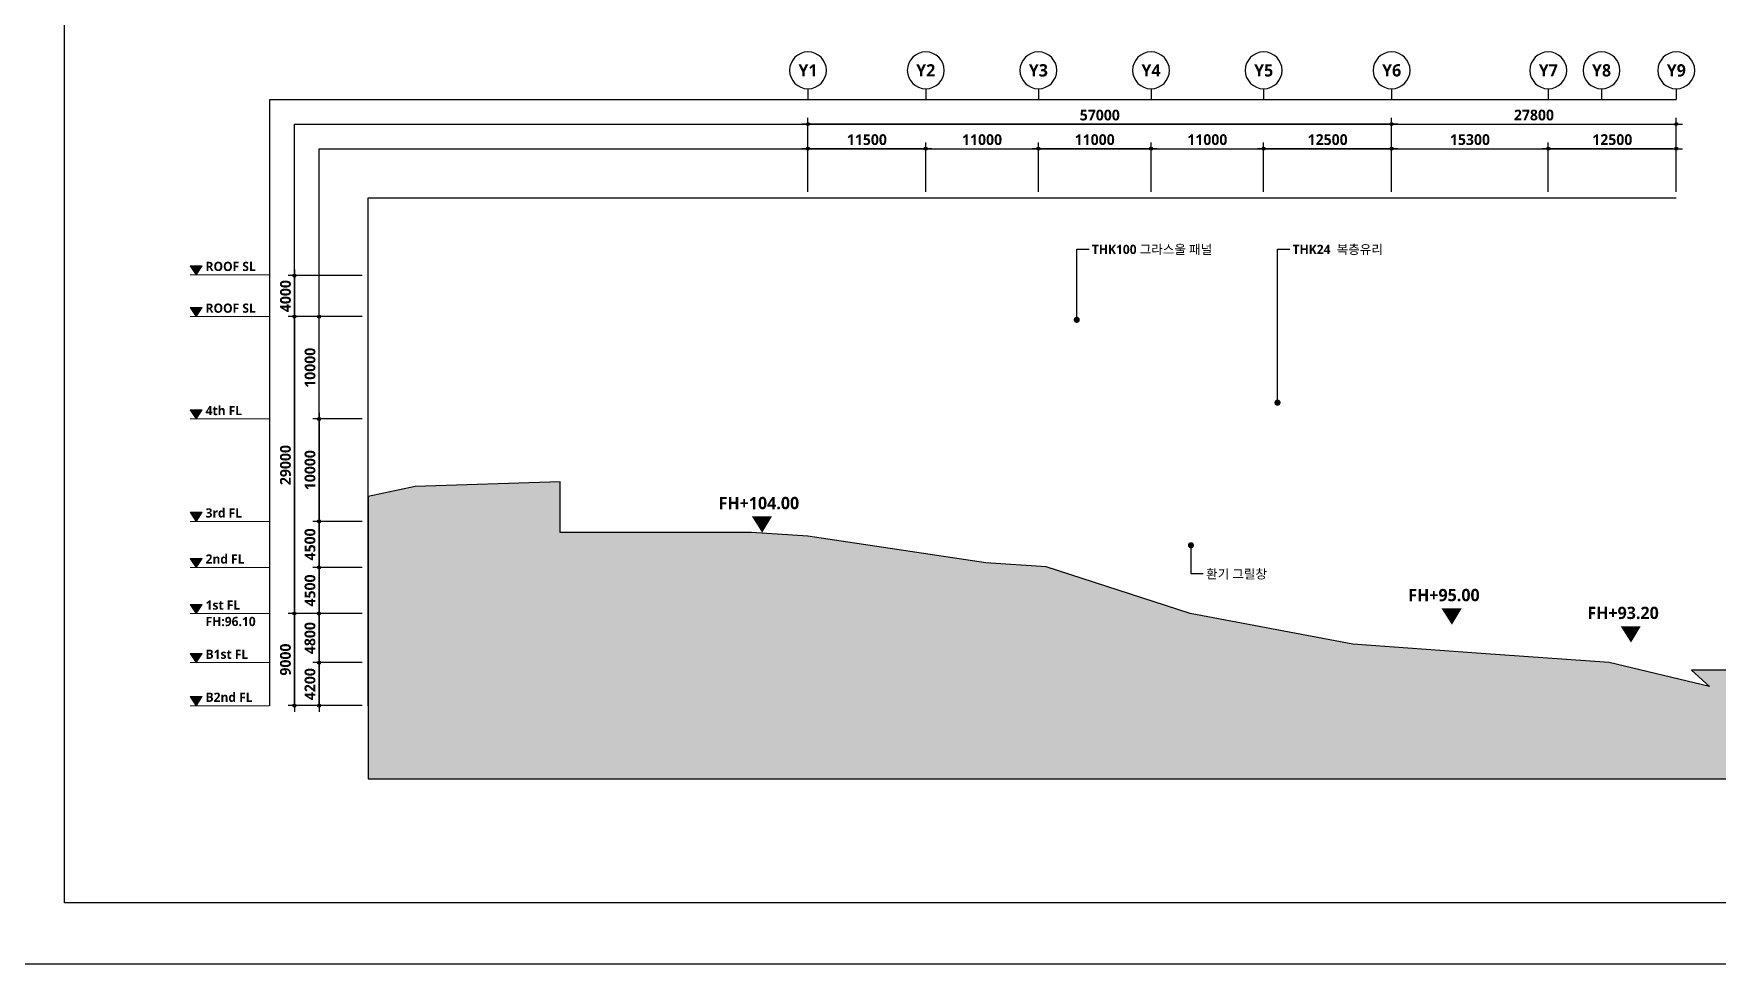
# Model space of a CAD drawing. Header units: millimetres. Extents: x 0 to 190005487, y 0 to 455456909.
# Drawn here: x 255000 to 419428, y 0 to 90895 of the extents above; entities that cross this region are included whole.
import ezdxf
from ezdxf.enums import TextEntityAlignment as Align

# ---------------------------------------------------------------- set-up
doc = ezdxf.new("R2010")
doc.units = ezdxf.units.MM
doc.header["$LTSCALE"] = 600
doc.header["$MEASUREMENT"] = 0
doc.header["$PDSIZE"] = -10
doc.layers.get('0').update_dxf_attribs({"linetype": 'CONTINUOUS'})
doc.layers.get('Defpoints').update_dxf_attribs({"color": 153, "linetype": 'CONTINUOUS'})
for name, color, linetype in [('A-ANNO-TEXT1', 7, 'CONTINUOUS'), ('A-SECT-SOIL-PAT1', 253, 'CONTINUOUS'), ('A-ST-AXIS-BUB', 7, 'CONTINUOUS'), ('A-ST-AXIS-DIM', 7, 'CONTINUOUS')]:
    doc.layers.add(name, color=color, linetype=linetype)
doc.layers.add('A-MARK', color=7, linetype='CONTINUOUS', lineweight=15)
doc.layers.add('Defpoint', color=161, linetype='CONTINUOUS', plot=False)
doc.styles.add('SH_대대리576', font='NanumGothicBold.ttf')
doc.dimstyles.new('SHP 600', dxfattribs={"dimscale": 300, "dimtxt": 3.5, "dimasz": 1, "dimexe": 2, "dimexo": 2, "dimgap": 1, "dimtad": 1, "dimdec": 0, "dimzin": 0, "dimdsep": 46, "dimtxsty": 'SH_대대리576', "dimblk": 'DIMDOT', "dimcen": 0.09, "dimclrt": 3, "dimadec": 0, "dimazin": 1, "dimtfac": 1, "dimtdec": 0, "dimtix": 1, "dimtmove": 2, "dimatfit": 0, "dimldrblk": 'DIMDOT', "dimfxl": 1, "dimtfillclr": 3, "dimtolj": 1, "dimtzin": 0, "dimarcsym": 0})

# ---------------------------------------------------------------- blocks, each defined once
blk = doc.blocks.new('Level - GL_Architecture-538196-단면도-1')
at = {"layer": 'A-MARK'}
blk.add_hatch(color=256, dxfattribs=at).paths.add_polyline_path([(-50332, 900), (-49732, 0), (-49132, 900)], flags=0)
for p, q in [((-50332, 900), (-49132, 900)), ((-49732, 0), (-50332, 900)), ((-49132, 900), (-49732, 0)), ((-42506, 0), (-50332, 0))]:
    blk.add_line(p, q, dxfattribs=at)
blk = doc.blocks.new('DIMDOT')
at = {"color": 0}
blk.add_line((-2, 0), (2, 0), dxfattribs=at)
for radius in [0.5, 0.25]:
    blk.add_circle((0, 0), radius, dxfattribs=at)
blk = doc.blocks.new('*D3992')
at = {"layer": 'A-ST-AXIS-DIM', "color": 0, "lineweight": -2}
for p, q in [((330620, 75463), (330620, 80263)), ((341820, 79663), (330920, 79663)), ((342120, 75463), (342120, 80263))]:
    blk.add_line(p, q, dxfattribs=at)
at = {"layer": 'Defpoints', "color": 0}
for p in [(330620, 79663), (330620, 74863), (342120, 74863)]:
    blk.add_point(p, dxfattribs=at)
at = {"layer": 'A-ST-AXIS-DIM', "color": 0, "linetype": 'ByBlock', "lineweight": -2, "xscale": 300, "yscale": 300, "zscale": 300, "rotation": 180}
blk.add_blockref('DIMDOT', (330620, 79663), dxfattribs=at)
at = {"layer": 'A-ST-AXIS-DIM', "color": 0, "linetype": 'ByBlock', "lineweight": -2, "xscale": 300, "yscale": 300, "zscale": 300}
blk.add_blockref('DIMDOT', (342120, 79663), dxfattribs=at)
at = {"layer": 'A-ST-AXIS-DIM', "color": 3, "insert": (336370, 80540), "char_height": 1050, "attachment_point": 5, "style": 'SH_대대리576'}
blk.add_mtext('\\A1;11500', dxfattribs=at)
blk = doc.blocks.new('*D3993')
at = {"layer": 'A-ST-AXIS-DIM', "color": 0, "lineweight": -2}
for p, q in [((330620, 75463), (330620, 82663)), ((387620, 75463), (387620, 82663)), ((387320, 82063), (330920, 82063))]:
    blk.add_line(p, q, dxfattribs=at)
at = {"layer": 'Defpoints', "color": 0}
for p in [(330620, 82063), (330620, 74863), (387620, 74863)]:
    blk.add_point(p, dxfattribs=at)
at = {"layer": 'A-ST-AXIS-DIM', "color": 0, "linetype": 'ByBlock', "lineweight": -2, "xscale": 300, "yscale": 300, "zscale": 300, "rotation": 180}
blk.add_blockref('DIMDOT', (330620, 82063), dxfattribs=at)
at = {"layer": 'A-ST-AXIS-DIM', "color": 0, "linetype": 'ByBlock', "lineweight": -2, "xscale": 300, "yscale": 300, "zscale": 300}
blk.add_blockref('DIMDOT', (387620, 82063), dxfattribs=at)
at = {"layer": 'A-ST-AXIS-DIM', "color": 3, "insert": (359120, 82940), "char_height": 1050, "attachment_point": 5, "style": 'SH_대대리576'}
blk.add_mtext('\\A1;57000', dxfattribs=at)
blk = doc.blocks.new('*D3994')
at = {"layer": 'A-ST-AXIS-DIM', "color": 0, "lineweight": -2}
for p, q in [((342120, 75463), (342120, 80263)), ((342420, 79663), (352820, 79663)), ((353120, 75463), (353120, 80263))]:
    blk.add_line(p, q, dxfattribs=at)
at = {"layer": 'Defpoints', "color": 0}
for p in [(353120, 79663), (342120, 74863), (353120, 74863)]:
    blk.add_point(p, dxfattribs=at)
at = {"layer": 'A-ST-AXIS-DIM', "color": 0, "linetype": 'ByBlock', "lineweight": -2, "xscale": 300, "yscale": 300, "zscale": 300, "rotation": 180}
blk.add_blockref('DIMDOT', (342120, 79663), dxfattribs=at)
at = {"layer": 'A-ST-AXIS-DIM', "color": 0, "linetype": 'ByBlock', "lineweight": -2, "xscale": 300, "yscale": 300, "zscale": 300}
blk.add_blockref('DIMDOT', (353120, 79663), dxfattribs=at)
at = {"layer": 'A-ST-AXIS-DIM', "color": 3, "insert": (347620, 80538), "char_height": 1050, "attachment_point": 5, "style": 'SH_대대리576'}
blk.add_mtext('\\A1;11000', dxfattribs=at)
blk = doc.blocks.new('*D3995')
at = {"layer": 'A-ST-AXIS-DIM', "color": 0, "lineweight": -2}
for p, q in [((353120, 75463), (353120, 80263)), ((363820, 79663), (353420, 79663)), ((364120, 75463), (364120, 80263))]:
    blk.add_line(p, q, dxfattribs=at)
at = {"layer": 'Defpoints', "color": 0}
for p in [(353120, 79663), (353120, 74863), (364120, 74863)]:
    blk.add_point(p, dxfattribs=at)
at = {"layer": 'A-ST-AXIS-DIM', "color": 0, "linetype": 'ByBlock', "lineweight": -2, "xscale": 300, "yscale": 300, "zscale": 300, "rotation": 180}
blk.add_blockref('DIMDOT', (353120, 79663), dxfattribs=at)
at = {"layer": 'A-ST-AXIS-DIM', "color": 0, "linetype": 'ByBlock', "lineweight": -2, "xscale": 300, "yscale": 300, "zscale": 300}
blk.add_blockref('DIMDOT', (364120, 79663), dxfattribs=at)
at = {"layer": 'A-ST-AXIS-DIM', "color": 3, "insert": (358620, 80538), "char_height": 1050, "attachment_point": 5, "style": 'SH_대대리576'}
blk.add_mtext('\\A1;11000', dxfattribs=at)
blk = doc.blocks.new('*D3996')
at = {"layer": 'A-ST-AXIS-DIM', "color": 0, "lineweight": -2}
for p, q in [((364120, 75463), (364120, 80263)), ((364420, 79663), (374820, 79663)), ((375120, 75463), (375120, 80263))]:
    blk.add_line(p, q, dxfattribs=at)
at = {"layer": 'Defpoints', "color": 0}
for p in [(375120, 79663), (364120, 74863), (375120, 74863)]:
    blk.add_point(p, dxfattribs=at)
at = {"layer": 'A-ST-AXIS-DIM', "color": 0, "linetype": 'ByBlock', "lineweight": -2, "xscale": 300, "yscale": 300, "zscale": 300, "rotation": 180}
blk.add_blockref('DIMDOT', (364120, 79663), dxfattribs=at)
at = {"layer": 'A-ST-AXIS-DIM', "color": 0, "linetype": 'ByBlock', "lineweight": -2, "xscale": 300, "yscale": 300, "zscale": 300}
blk.add_blockref('DIMDOT', (375120, 79663), dxfattribs=at)
at = {"layer": 'A-ST-AXIS-DIM', "color": 3, "insert": (369620, 80538), "char_height": 1050, "attachment_point": 5, "style": 'SH_대대리576'}
blk.add_mtext('\\A1;11000', dxfattribs=at)
blk = doc.blocks.new('*D3997')
at = {"layer": 'A-ST-AXIS-DIM', "color": 0, "lineweight": -2}
for p, q in [((375120, 75463), (375120, 80263)), ((387320, 79663), (375420, 79663)), ((387620, 75463), (387620, 80263))]:
    blk.add_line(p, q, dxfattribs=at)
at = {"layer": 'Defpoints', "color": 0}
for p in [(375120, 79663), (375120, 74863), (387620, 74863)]:
    blk.add_point(p, dxfattribs=at)
at = {"layer": 'A-ST-AXIS-DIM', "color": 0, "linetype": 'ByBlock', "lineweight": -2, "xscale": 300, "yscale": 300, "zscale": 300, "rotation": 180}
blk.add_blockref('DIMDOT', (375120, 79663), dxfattribs=at)
at = {"layer": 'A-ST-AXIS-DIM', "color": 0, "linetype": 'ByBlock', "lineweight": -2, "xscale": 300, "yscale": 300, "zscale": 300}
blk.add_blockref('DIMDOT', (387620, 79663), dxfattribs=at)
at = {"layer": 'A-ST-AXIS-DIM', "color": 3, "insert": (381370, 80541), "char_height": 1050, "attachment_point": 5, "style": 'SH_대대리576'}
blk.add_mtext('\\A1;12500', dxfattribs=at)
blk = doc.blocks.new('*D3998')
at = {"layer": 'A-ST-AXIS-DIM', "color": 0, "lineweight": -2}
for p, q in [((387620, 75463), (387620, 80263)), ((387920, 79663), (402620, 79663)), ((402920, 75463), (402920, 80263))]:
    blk.add_line(p, q, dxfattribs=at)
at = {"layer": 'Defpoints', "color": 0}
for p in [(402920, 79663), (387620, 74863), (402920, 74863)]:
    blk.add_point(p, dxfattribs=at)
at = {"layer": 'A-ST-AXIS-DIM', "color": 0, "linetype": 'ByBlock', "lineweight": -2, "xscale": 300, "yscale": 300, "zscale": 300, "rotation": 180}
blk.add_blockref('DIMDOT', (387620, 79663), dxfattribs=at)
at = {"layer": 'A-ST-AXIS-DIM', "color": 0, "linetype": 'ByBlock', "lineweight": -2, "xscale": 300, "yscale": 300, "zscale": 300}
blk.add_blockref('DIMDOT', (402920, 79663), dxfattribs=at)
at = {"layer": 'A-ST-AXIS-DIM', "color": 3, "insert": (395270, 80542), "char_height": 1050, "attachment_point": 5, "style": 'SH_대대리576'}
blk.add_mtext('\\A1;15300', dxfattribs=at)
blk = doc.blocks.new('*D3999')
at = {"layer": 'A-ST-AXIS-DIM', "color": 0, "lineweight": -2}
for p, q in [((402920, 75463), (402920, 80263)), ((415120, 79663), (403220, 79663)), ((415420, 75463), (415420, 80263))]:
    blk.add_line(p, q, dxfattribs=at)
at = {"layer": 'Defpoints', "color": 0}
for p in [(402920, 79663), (402920, 74863), (415420, 74863)]:
    blk.add_point(p, dxfattribs=at)
at = {"layer": 'A-ST-AXIS-DIM', "color": 0, "linetype": 'ByBlock', "lineweight": -2, "xscale": 300, "yscale": 300, "zscale": 300, "rotation": 180}
blk.add_blockref('DIMDOT', (402920, 79663), dxfattribs=at)
at = {"layer": 'A-ST-AXIS-DIM', "color": 0, "linetype": 'ByBlock', "lineweight": -2, "xscale": 300, "yscale": 300, "zscale": 300}
blk.add_blockref('DIMDOT', (415420, 79663), dxfattribs=at)
at = {"layer": 'A-ST-AXIS-DIM', "color": 3, "insert": (409170, 80541), "char_height": 1050, "attachment_point": 5, "style": 'SH_대대리576'}
blk.add_mtext('\\A1;12500', dxfattribs=at)
blk = doc.blocks.new('*D4000')
at = {"layer": 'A-ST-AXIS-DIM', "color": 0, "lineweight": -2}
for p, q in [((387620, 75463), (387620, 82663)), ((415420, 75463), (415420, 82663)), ((387920, 82063), (415120, 82063))]:
    blk.add_line(p, q, dxfattribs=at)
at = {"layer": 'Defpoints', "color": 0}
for p in [(415420, 82063), (387620, 74863), (415420, 74863)]:
    blk.add_point(p, dxfattribs=at)
at = {"layer": 'A-ST-AXIS-DIM', "color": 0, "linetype": 'ByBlock', "lineweight": -2, "xscale": 300, "yscale": 300, "zscale": 300, "rotation": 180}
blk.add_blockref('DIMDOT', (387620, 82063), dxfattribs=at)
at = {"layer": 'A-ST-AXIS-DIM', "color": 0, "linetype": 'ByBlock', "lineweight": -2, "xscale": 300, "yscale": 300, "zscale": 300}
blk.add_blockref('DIMDOT', (415420, 82063), dxfattribs=at)
at = {"layer": 'A-ST-AXIS-DIM', "color": 3, "insert": (401520, 82942), "char_height": 1050, "attachment_point": 5, "style": 'SH_대대리576'}
blk.add_mtext('\\A1;27800', dxfattribs=at)
blk = doc.blocks.new('A-ST-AXIS-BUB-1')
at = {"layer": 'A-ST-AXIS-BUB'}
blk.add_line((0, 350), (0, 0), dxfattribs=at)
blk.add_circle((0, 950), 600, dxfattribs=at)
blk = doc.blocks.new('*D4057')
at = {"layer": 'A-ST-AXIS-DIM', "color": 0, "lineweight": -2}
for p, q in [((287069, 29463), (282269, 29463)), ((282869, 29163), (282869, 25563)), ((287069, 25263), (282269, 25263))]:
    blk.add_line(p, q, dxfattribs=at)
at = {"layer": 'Defpoints', "color": 0}
for p in [(287669, 29463), (282869, 25263), (287669, 25263)]:
    blk.add_point(p, dxfattribs=at)
at = {"layer": 'A-ST-AXIS-DIM', "color": 0, "linetype": 'ByBlock', "lineweight": -2, "xscale": 300, "yscale": 300, "zscale": 300}
for p, rotation in [((282869, 29463), 90), ((282869, 25263), 270)]:
    blk.add_blockref('DIMDOT', p, dxfattribs=dict(at, rotation=rotation))
at = {"layer": 'A-ST-AXIS-DIM', "color": 3, "insert": (281991, 27363), "char_height": 1050, "attachment_point": 5, "rotation": 90, "style": 'SH_대대리576'}
blk.add_mtext('\\A1;4200', dxfattribs=at)
blk = doc.blocks.new('*D4058')
at = {"layer": 'A-ST-AXIS-DIM', "color": 0, "lineweight": -2}
for p, q in [((287069, 34263), (282269, 34263)), ((282869, 33963), (282869, 29763)), ((287069, 29463), (282269, 29463))]:
    blk.add_line(p, q, dxfattribs=at)
at = {"layer": 'Defpoints', "color": 0}
for p in [(287669, 34263), (282869, 29463), (287669, 29463)]:
    blk.add_point(p, dxfattribs=at)
at = {"layer": 'A-ST-AXIS-DIM', "color": 0, "linetype": 'ByBlock', "lineweight": -2, "xscale": 300, "yscale": 300, "zscale": 300}
for p, rotation in [((282869, 34263), 90), ((282869, 29463), 270)]:
    blk.add_blockref('DIMDOT', p, dxfattribs=dict(at, rotation=rotation))
at = {"layer": 'A-ST-AXIS-DIM', "color": 3, "insert": (281989, 31863), "char_height": 1050, "attachment_point": 5, "rotation": 90, "style": 'SH_대대리576'}
blk.add_mtext('\\A1;4800', dxfattribs=at)
blk = doc.blocks.new('*D4059')
at = {"layer": 'A-ST-AXIS-DIM', "color": 0, "lineweight": -2}
for p, q in [((287069, 38763), (282269, 38763)), ((282869, 38463), (282869, 34563)), ((287069, 34263), (282269, 34263))]:
    blk.add_line(p, q, dxfattribs=at)
at = {"layer": 'Defpoints', "color": 0}
for p in [(287669, 38763), (282869, 34263), (287669, 34263)]:
    blk.add_point(p, dxfattribs=at)
at = {"layer": 'A-ST-AXIS-DIM', "color": 0, "linetype": 'ByBlock', "lineweight": -2, "xscale": 300, "yscale": 300, "zscale": 300}
for p, rotation in [((282869, 38763), 90), ((282869, 34263), 270)]:
    blk.add_blockref('DIMDOT', p, dxfattribs=dict(at, rotation=rotation))
at = {"layer": 'A-ST-AXIS-DIM', "color": 3, "insert": (281991, 36513), "char_height": 1050, "attachment_point": 5, "rotation": 90, "style": 'SH_대대리576'}
blk.add_mtext('\\A1;4500', dxfattribs=at)
blk = doc.blocks.new('*D4060')
at = {"layer": 'A-ST-AXIS-DIM', "color": 0, "lineweight": -2}
for p, q in [((287069, 43263), (282269, 43263)), ((282869, 42963), (282869, 39063)), ((287069, 38763), (282269, 38763))]:
    blk.add_line(p, q, dxfattribs=at)
at = {"layer": 'Defpoints', "color": 0}
for p in [(287669, 43263), (282869, 38763), (287669, 38763)]:
    blk.add_point(p, dxfattribs=at)
at = {"layer": 'A-ST-AXIS-DIM', "color": 0, "linetype": 'ByBlock', "lineweight": -2, "xscale": 300, "yscale": 300, "zscale": 300}
for p, rotation in [((282869, 43263), 90), ((282869, 38763), 270)]:
    blk.add_blockref('DIMDOT', p, dxfattribs=dict(at, rotation=rotation))
at = {"layer": 'A-ST-AXIS-DIM', "color": 3, "insert": (281991, 41013), "char_height": 1050, "attachment_point": 5, "rotation": 90, "style": 'SH_대대리576'}
blk.add_mtext('\\A1;4500', dxfattribs=at)
blk = doc.blocks.new('*D4061')
at = {"layer": 'A-ST-AXIS-DIM', "color": 0, "lineweight": -2}
for p, q in [((287069, 53263), (282269, 53263)), ((282869, 52963), (282869, 43563)), ((287069, 43263), (282269, 43263))]:
    blk.add_line(p, q, dxfattribs=at)
at = {"layer": 'Defpoints', "color": 0}
for p in [(287669, 53263), (282869, 43263), (287669, 43263)]:
    blk.add_point(p, dxfattribs=at)
at = {"layer": 'A-ST-AXIS-DIM', "color": 0, "linetype": 'ByBlock', "lineweight": -2, "xscale": 300, "yscale": 300, "zscale": 300}
for p, rotation in [((282869, 53263), 90), ((282869, 43263), 270)]:
    blk.add_blockref('DIMDOT', p, dxfattribs=dict(at, rotation=rotation))
at = {"layer": 'A-ST-AXIS-DIM', "color": 3, "insert": (281993, 48263), "char_height": 1050, "attachment_point": 5, "rotation": 90, "style": 'SH_대대리576'}
blk.add_mtext('\\A1;10000', dxfattribs=at)
blk = doc.blocks.new('*D4062')
at = {"layer": 'A-ST-AXIS-DIM', "color": 0, "lineweight": -2}
for p, q in [((287069, 63263), (282269, 63263)), ((282869, 53563), (282869, 62963)), ((287069, 53263), (282269, 53263))]:
    blk.add_line(p, q, dxfattribs=at)
at = {"layer": 'Defpoints', "color": 0}
for p in [(282869, 63263), (287669, 63263), (287669, 53263)]:
    blk.add_point(p, dxfattribs=at)
at = {"layer": 'A-ST-AXIS-DIM', "color": 0, "linetype": 'ByBlock', "lineweight": -2, "xscale": 300, "yscale": 300, "zscale": 300}
for p, rotation in [((282869, 63263), 90), ((282869, 53263), 270)]:
    blk.add_blockref('DIMDOT', p, dxfattribs=dict(at, rotation=rotation))
at = {"layer": 'A-ST-AXIS-DIM', "color": 3, "insert": (281993, 58263), "char_height": 1050, "attachment_point": 5, "rotation": 90, "style": 'SH_대대리576'}
blk.add_mtext('\\A1;10000', dxfattribs=at)
blk = doc.blocks.new('*D4063')
at = {"layer": 'A-ST-AXIS-DIM', "color": 0, "lineweight": -2}
for p, q in [((280469, 67563), (280469, 67863)), ((287069, 67263), (279869, 67263)), ((280469, 67263), (280469, 63263)), ((287069, 63263), (279869, 63263)), ((280469, 62963), (280469, 62663))]:
    blk.add_line(p, q, dxfattribs=at)
at = {"layer": 'Defpoints', "color": 0}
for p in [(287669, 67263), (280469, 63263), (287669, 63263)]:
    blk.add_point(p, dxfattribs=at)
at = {"layer": 'A-ST-AXIS-DIM', "color": 0, "linetype": 'ByBlock', "lineweight": -2, "xscale": 300, "yscale": 300, "zscale": 300}
for p, rotation in [((280469, 67263), 270), ((280469, 63263), 90)]:
    blk.add_blockref('DIMDOT', p, dxfattribs=dict(at, rotation=rotation))
at = {"layer": 'A-ST-AXIS-DIM', "color": 3, "insert": (279593, 65263), "char_height": 1050, "attachment_point": 5, "rotation": 90, "style": 'SH_대대리576'}
blk.add_mtext('\\A1;4000', dxfattribs=at)
blk = doc.blocks.new('*D4064')
at = {"layer": 'A-ST-AXIS-DIM', "color": 0, "lineweight": -2}
for p, q in [((287069, 34263), (279869, 34263)), ((280469, 33963), (280469, 25563)), ((287069, 25263), (279869, 25263))]:
    blk.add_line(p, q, dxfattribs=at)
at = {"layer": 'Defpoints', "color": 0}
for p in [(287669, 34263), (280469, 25263), (287669, 25263)]:
    blk.add_point(p, dxfattribs=at)
at = {"layer": 'A-ST-AXIS-DIM', "color": 0, "linetype": 'ByBlock', "lineweight": -2, "xscale": 300, "yscale": 300, "zscale": 300}
for p, rotation in [((280469, 34263), 90), ((280469, 25263), 270)]:
    blk.add_blockref('DIMDOT', p, dxfattribs=dict(at, rotation=rotation))
at = {"layer": 'A-ST-AXIS-DIM', "color": 3, "insert": (279589, 29763), "char_height": 1050, "attachment_point": 5, "rotation": 90, "style": 'SH_대대리576'}
blk.add_mtext('\\A1;9000', dxfattribs=at)
blk = doc.blocks.new('*D4065')
at = {"layer": 'A-ST-AXIS-DIM', "color": 0, "lineweight": -2}
for p, q in [((287069, 63263), (279869, 63263)), ((280469, 62963), (280469, 34563)), ((287069, 34263), (279869, 34263))]:
    blk.add_line(p, q, dxfattribs=at)
at = {"layer": 'Defpoints', "color": 0}
for p in [(287669, 63263), (280469, 34263), (287669, 34263)]:
    blk.add_point(p, dxfattribs=at)
at = {"layer": 'A-ST-AXIS-DIM', "color": 0, "linetype": 'ByBlock', "lineweight": -2, "xscale": 300, "yscale": 300, "zscale": 300}
for p, rotation in [((280469, 63263), 90), ((280469, 34263), 270)]:
    blk.add_blockref('DIMDOT', p, dxfattribs=dict(at, rotation=rotation))
at = {"layer": 'A-ST-AXIS-DIM', "color": 3, "insert": (279589, 48763), "char_height": 1050, "attachment_point": 5, "rotation": 90, "style": 'SH_대대리576'}
blk.add_mtext('\\A1;29000', dxfattribs=at)

msp = doc.modelspace()

# ---------------------------------------------------------------- hatches: boundary and pattern name
at = {"layer": 'A-ANNO-TEXT1'}
for points in [[(325134.8, 43754.1), (326150.5, 42151.9), (327110.1, 43754.1)], [(392490, 34765.6), (393505.7, 33163.4), (394465.3, 34765.6)], [(409982.9, 33025.2), (410998.5, 31423), (411958.2, 33025.2)]]:
    msp.add_hatch(color=256, dxfattribs=at).paths.add_polyline_path(points)
at = {"layer": 'A-SECT-SOIL-PAT1', "transparency": 33554687}
h = msp.add_hatch(color=256, dxfattribs=at)
h.dxf.hatch_style = 1
h.paths.add_polyline_path([(287668.6, 45680.5), (287668.6, 18115.4), (439455.4, 18115.4), (439455.4, 23262.6), (437026.2, 23690.4), (437026.2, 27895.6), (432753.2, 27762.6), (424266.8, 28724.1), (416913.4, 28724.1), (418675.8, 27137.3), (408874.6, 29462.6), (396356.8, 30362.6), (383839.1, 31262.6), (367934.6, 34262.6), (360911.1, 36535.4), (353887.5, 38808.1), (347994.1, 39222.9), (339303.3, 40516.4), (330612.6, 41810), (325097.7, 42162.6), (306422, 42162.6), (306422, 47133.5), (292271.5, 46672.6)])

# ---------------------------------------------------------------- linework, layer by layer
msp.add_lwpolyline([(258000, 172200), (471000, 172200), (471000, 6000), (258000, 6000)], close=True)
for points in [[(356869.3, 62949.1), (356869.3, 69859.2), (358069.3, 69859.2)], [(376472, 54860.3), (376472, 69859.2), (377672, 69859.2)], [(368020.2, 40740.3), (368020.2, 38158.9), (369220.2, 38158.9)]]:
    msp.add_lwpolyline(points)
at = {"layer": 'A-ANNO-TEXT1', "const_width": 300}
for points in [[(356719.3, 62949.1, 1), (357019.3, 62949.1, 1)], [(376322, 54860.3, 1), (376622, 54860.3, 1)], [(367870.2, 40930.8, 1), (368170.2, 40930.8, 1)]]:
    msp.add_lwpolyline(points, format="xyb", close=True, dxfattribs=at)
at = {"layer": 'Defpoint'}
for p, q in [((278068.6, 84462.6), (415420.1, 84462.6)), ((278068.6, 25262.6), (278068.6, 84462.6)), ((280468.6, 82062.6), (415420.1, 82062.6)), ((280468.6, 25262.6), (280468.6, 82062.6)), ((282868.6, 79662.6), (415420.1, 79662.6)), ((282868.6, 25262.6), (282868.6, 79662.6)), ((287668.6, 74862.6), (415420.1, 74862.6)), ((287668.6, 25262.6), (287668.6, 74862.6))]:
    msp.add_line(p, q, dxfattribs=at)
msp.add_lwpolyline([(252000, 178200), (504000, 178200), (504000, 0), (252000, 0)], close=True, dxfattribs=at)
msp.add_lwpolyline([(287668.6, 45680.5), (287668.6, 18115.4), (439455.4, 18115.4), (439455.4, 23262.6), (437026.2, 23690.4), (437026.2, 27895.6), (432753.2, 27762.6), (424266.8, 28724.1), (416913.4, 28724.1), (418675.8, 27137.3), (408874.6, 29462.6), (396356.8, 30362.6), (383839.1, 31262.6), (367934.6, 34262.6), (360911.1, 36535.4), (353887.5, 38808.1), (347994.1, 39222.9), (339303.3, 40516.4), (330612.6, 41810), (325097.7, 42162.6), (306422, 42162.6), (306422, 47133.5), (292271.5, 46672.6), (287668.6, 45680.5)], dxfattribs=at)

# ---------------------------------------------------------------- block references
at = {"layer": 'A-MARK', "xscale": 0.9876543209876538, "yscale": 0.9876543209876538, "zscale": 0.9876543209876538}
for p in [(319993.5, 67338.1), (319993.5, 63262.6), (319993.5, 53262.6), (319993.5, 43262.6), (319993.5, 38762.6), (319993.5, 34262.6), (319993.5, 29462.6), (319993.5, 25262.6), (319993.5, 25262.6)]:
    msp.add_blockref('Level - GL_Architecture-538196-단면도-1', p, dxfattribs=at)
at = {"layer": 'A-ST-AXIS-BUB', "xscale": -3, "yscale": 3, "zscale": 3}
for p in [(330620.1, 84462.6), (342120.1, 84462.6), (353120.1, 84462.6), (364120.1, 84462.6), (375120.1, 84462.6), (387620.1, 84462.6), (402920.1, 84462.6), (408120.1, 84462.6), (415420.1, 84462.6)]:
    msp.add_blockref('A-ST-AXIS-BUB-1', p, dxfattribs=at)

# ---------------------------------------------------------------- texts
at = {"layer": 'A-ANNO-TEXT1', "style": 'SH_대대리576'}
for s, p in [('Y1', (330620.1, 87312.6)), ('Y2', (342120.1, 87312.6)), ('Y3', (353120.1, 87312.6)), ('Y4', (364120.1, 87312.6)), ('Y5', (375120.1, 87312.6)), ('Y6', (387620.1, 87312.6)), ('Y7', (402920.1, 87312.6)), ('Y8', (408120.1, 87312.6)), ('Y9', (415420.1, 87312.6))]:
    msp.add_text(s, height=1200, dxfattribs=at).set_placement(p, align=Align.MIDDLE_CENTER)
for s, height, p in [('THK100 그라스울 패널', 900, (358345.3, 69374.8)), ('THK24  복층유리', 900, (377948, 69374.8)), ('ROOF SL', 900, (271789.3, 67711.4)), ('ROOF SL', 900, (271789.3, 63635.9)), ('4th FL', 900, (271789.3, 53635.9)), ('3rd FL', 900, (271789.3, 43635.9)), ('FH+104.00', 1200, (321893.3, 44454)), ('2nd FL', 900, (271789.3, 39135.9)), ('환기 그릴창', 900, (369496.2, 37674.4)), ('FH+95.00', 1200, (389248.5, 35465.5)), ('1st FL', 900, (271789.3, 34635.9)), ('FH+93.20', 1200, (406741.3, 33725.1)), ('FH:96.10', 900, (271789.3, 33035.9)), ('B1st FL', 900, (271789.3, 29835.9)), ('B2nd FL', 900, (271789.3, 25635.9))]:
    msp.add_text(s, height=height, dxfattribs=at).set_placement(p)

# ---------------------------------------------------------------- dimensions: what is measured, and where the dimension line sits
at = {"layer": 'A-ST-AXIS-DIM'}
for base, p1, picture, middle in [((330620.1, 82062.6), (387620.1, 74862.6), '*D3993', (359120.1, 82939.8)), ((330620.1, 79662.6), (342120.1, 74862.6), '*D3992', (336370.1, 80539.8))]:
    dim = msp.add_linear_dim(base=base, p1=p1, p2=(330620.1, 74862.6), dimstyle='SHP 600', dxfattribs=at)
    dim.commit()
    dim.dimension.update_dxf_attribs({"geometry": picture, "text_midpoint": middle})
for base, p1, p2, angle, picture, middle in [((415420.1, 82062.6), (387620.1, 74862.6), (415420.1, 74862.6), 180, '*D4000', (401520.1, 82942.1)), ((353120.1, 79662.6), (342120.1, 74862.6), (353120.1, 74862.6), 180, '*D3994', (347620.1, 80538.3)), ((353120.1, 79662.6), (364120.1, 74862.6), (353120.1, 74862.6), 0, '*D3995', (358620.1, 80538.3)), ((375120.1, 79662.6), (364120.1, 74862.6), (375120.1, 74862.6), 180, '*D3996', (369620.1, 80538.3)), ((375120.1, 79662.6), (387620.1, 74862.6), (375120.1, 74862.6), 0, '*D3997', (381370.1, 80541.3)), ((402920.1, 79662.6), (387620.1, 74862.6), (402920.1, 74862.6), 180, '*D3998', (395270.1, 80542.1)), ((402920.1, 79662.6), (415420.1, 74862.6), (402920.1, 74862.6), 0, '*D3999', (409170.1, 80541.3)), ((280468.6, 63262.6), (287668.6, 67262.6), (287668.6, 63262.6), 90, '*D4063', (279592.9, 65262.6)), ((280468.6, 34262.6), (287668.6, 63262.6), (287668.6, 34262.6), 90, '*D4065', (279589.1, 48762.6)), ((282868.6, 63262.6), (287668.6, 53262.6), (287668.6, 63262.6), 270, '*D4062', (281992.9, 58262.6)), ((282868.6, 43262.6), (287668.6, 53262.6), (287668.6, 43262.6), 90, '*D4061', (281992.9, 48262.6)), ((282868.6, 38762.6), (287668.6, 43262.6), (287668.6, 38762.6), 90, '*D4060', (281991.4, 41012.6)), ((282868.6, 34262.6), (287668.6, 38762.6), (287668.6, 34262.6), 90, '*D4059', (281991.4, 36512.6)), ((280468.6, 25262.6), (287668.6, 34262.6), (287668.6, 25262.6), 90, '*D4064', (279589.1, 29762.6)), ((282868.6, 29462.6), (287668.6, 34262.6), (287668.6, 29462.6), 90, '*D4058', (281989.1, 31862.6)), ((282868.6, 25262.6), (287668.6, 29462.6), (287668.6, 25262.6), 90, '*D4057', (281991.4, 27362.6))]:
    dim = msp.add_linear_dim(base=base, p1=p1, p2=p2, angle=angle, dimstyle='SHP 600', dxfattribs=at)
    dim.commit()
    dim.dimension.update_dxf_attribs({"geometry": picture, "text_midpoint": middle})

doc.saveas('drawing.dxf')
